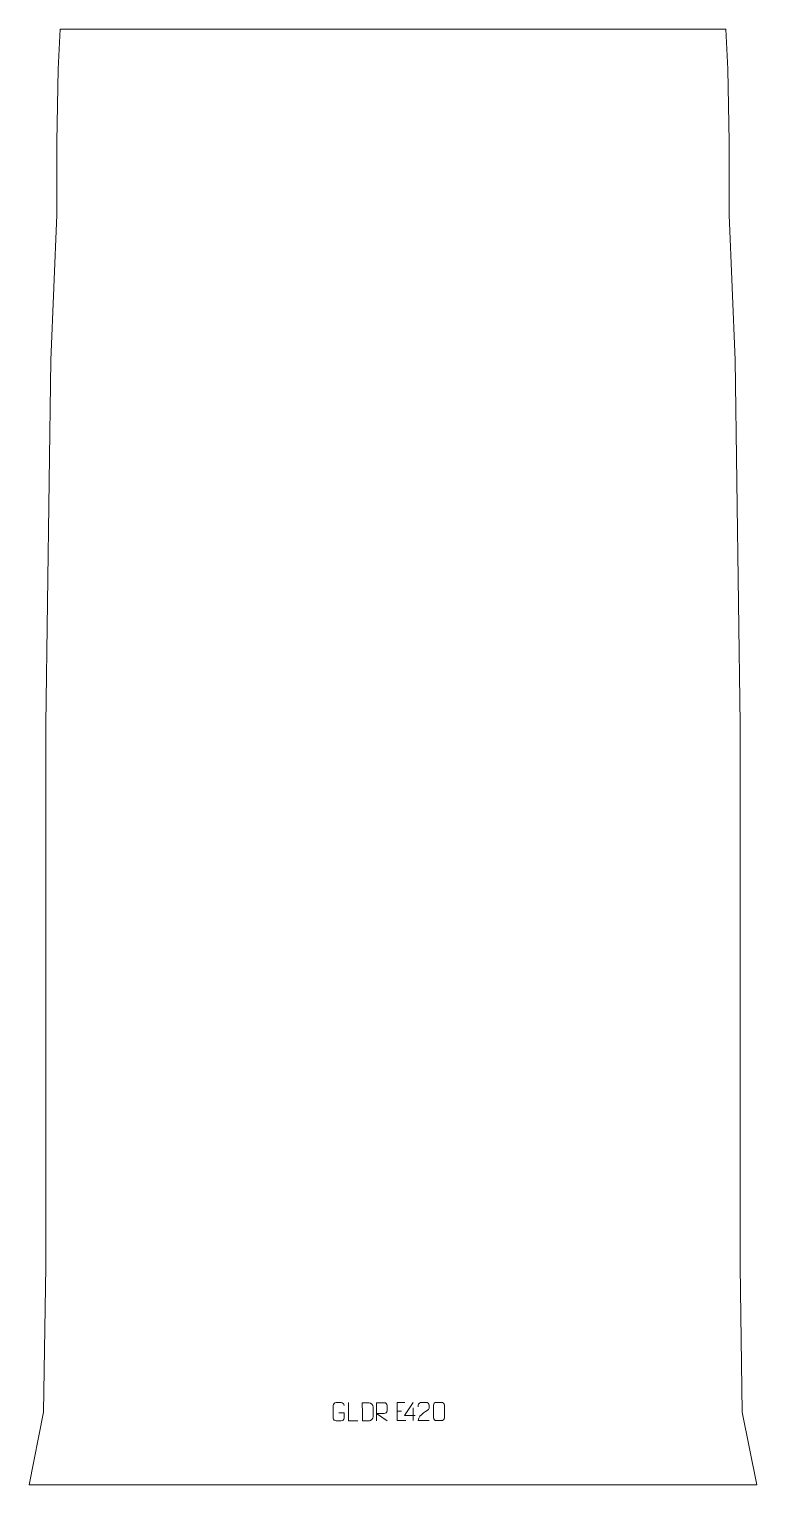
# Model space of a CAD drawing. Header units: millimetres. Extents: x -500 to 500, y -1614 to 386.
import ezdxf

# ---------------------------------------------------------------- set-up
doc = ezdxf.new("R2010")
doc.units = ezdxf.units.MM
doc.header["$MEASUREMENT"] = 0
doc.layers.add('layer 1', color=7, linetype='Continuous')

msp = doc.modelspace()

# ---------------------------------------------------------------- linework, layer by layer
at = {"layer": 'layer 1', "color": 242, "lineweight": 9}
msp.add_open_spline([(476.9994, -569.4759), (476.9994, -569.4759), (476.9994, -1314.4757), (476.9994, -1314.4757), (476.9994, -1314.4757), (476.9994, -1314.4757), (479.9989, -1514.4766), (479.9989, -1514.4766), (479.9989, -1514.4766), (479.9989, -1514.4766), (499.9999, -1614.4759), (499.9999, -1614.4759), (499.9999, -1614.4759), (499.9999, -1614.4759), (-499.9999, -1614.4759), (-499.9999, -1614.4759), (-499.9999, -1614.4759), (-499.9999, -1614.4759), (-480.0001, -1514.4766), (-480.0001, -1514.4766), (-480.0001, -1514.4766), (-480.0001, -1514.4766), (-477.0005, -1314.4757), (-477.0005, -1314.4757), (-477.0005, -1314.4757), (-477.0005, -1314.4757), (-477.0005, -569.4759), (-477.0005, -569.4759), (-477.0005, -569.4759), (-477.0005, -569.4759), (-469.9998, -69.4776), (-469.9998, -69.4776), (-469.9998, -69.4776), (-469.9998, -69.4776), (-462.0003, 130.5233), (-462.0003, 130.5233), (-462.0003, 130.5233), (-462.0003, 130.5233), (-462.0003, 230.5231), (-462.0003, 230.5231), (-462.0003, 230.5231), (-462.0003, 230.5231), (-460.0007, 330.5229), (-460.0007, 330.5229), (-460.0007, 330.5229), (-460.0007, 330.5229), (-457.2499, 385.5224), (-457.2499, 385.5224), (-457.2499, 385.5224), (-457.2499, 385.5224), (457.2499, 385.5224), (457.2499, 385.5224), (457.2499, 385.5224), (457.2499, 385.5224), (459.999, 330.5229), (459.999, 330.5229), (459.999, 330.5229), (459.999, 330.5229), (461.999, 230.5231), (461.999, 230.5231), (461.999, 230.5231), (461.999, 230.5231), (461.999, 130.5233), (461.999, 130.5233), (461.999, 130.5233), (461.999, 130.5233), (469.9998, -69.4776), (469.9998, -69.4776), (469.9998, -69.4776), (469.9998, -69.4776), (476.9994, -569.4759), (476.9994, -569.4759)], degree=3, knots=[0, 0, 0, 0, 0.052631579, 0.052631579, 0.052631579, 0.052631579, 0.105263158, 0.105263158, 0.105263158, 0.105263158, 0.157894737, 0.157894737, 0.157894737, 0.157894737, 0.210526316, 0.210526316, 0.210526316, 0.210526316, 0.263157895, 0.263157895, 0.263157895, 0.263157895, 0.315789474, 0.315789474, 0.315789474, 0.315789474, 0.368421053, 0.368421053, 0.368421053, 0.368421053, 0.421052632, 0.421052632, 0.421052632, 0.421052632, 0.473684211, 0.473684211, 0.473684211, 0.473684211, 0.526315789, 0.526315789, 0.526315789, 0.526315789, 0.578947368, 0.578947368, 0.578947368, 0.578947368, 0.631578947, 0.631578947, 0.631578947, 0.631578947, 0.684210526, 0.684210526, 0.684210526, 0.684210526, 0.736842105, 0.736842105, 0.736842105, 0.736842105, 0.789473684, 0.789473684, 0.789473684, 0.789473684, 0.842105263, 0.842105263, 0.842105263, 0.842105263, 0.894736842, 0.894736842, 0.894736842, 0.894736842, 1, 1, 1, 1], dxfattribs=at)
at = {"layer": 'layer 1', "color": 250, "lineweight": 9}
for points, knots in [([(-74.4407, -1515.4819), (-74.4407, -1515.4819), (-67.2726, -1515.4819), (-67.2726, -1515.4819), (-67.2726, -1515.4819), (-67.2726, -1515.4819), (-67.2726, -1522.65), (-67.2726, -1522.65), (-67.2726, -1522.65), (-67.4123, -1524.9734), (-69.0895, -1526.453), (-71.2373, -1526.4638), (-71.2373, -1526.4638), (-73.5691, -1526.4634), (-75.9011, -1526.4634), (-78.2326, -1526.4638), (-78.2326, -1526.4638), (-80.1575, -1526.5692), (-82.1297, -1524.6847), (-82.1185, -1522.6674), (-82.1185, -1522.6674), (-82.1181, -1516.8973), (-82.1181, -1511.1276), (-82.1185, -1505.3583), (-82.1185, -1505.3583), (-82.1143, -1503.2202), (-80.3675, -1501.501), (-78.2152, -1501.5144), (-78.2152, -1501.5144), (-75.8895, -1501.5144), (-73.5634, -1501.5144), (-71.2373, -1501.5144), (-71.2373, -1501.5144), (-69.2906, -1501.479), (-67.2992, -1502.9705), (-67.2726, -1505.4082)], [0, 0, 0, 0, 0.1, 0.1, 0.1, 0.1, 0.2, 0.2, 0.2, 0.2, 0.3, 0.3, 0.3, 0.3, 0.4, 0.4, 0.4, 0.4, 0.5, 0.5, 0.5, 0.5, 0.6, 0.6, 0.6, 0.6, 0.7, 0.7, 0.7, 0.7, 0.8, 0.8, 0.8, 0.8, 1, 1, 1, 1]), ([(-48.2211, -1526.4677), (-48.2211, -1526.4677), (-61.1702, -1526.4677), (-61.1702, -1526.4677), (-61.1702, -1526.4677), (-61.1702, -1526.4677), (-61.1702, -1501.5141), (-61.1702, -1501.5141)], [0, 0, 0, 0, 0.333333333, 0.333333333, 0.333333333, 0.333333333, 1, 1, 1, 1]), ([(-42.0878, -1526.4745), (-39.756, -1526.4741), (-34.8058, -1526.4981), (-32.4743, -1526.4984), (-32.4743, -1526.4984), (-30.5493, -1526.6038), (-27.2307, -1523.0622), (-27.2419, -1521.0449), (-27.2419, -1521.0449), (-27.2423, -1515.2748), (-27.2423, -1513.1051), (-27.2419, -1507.3358), (-27.2419, -1507.3358), (-27.2462, -1505.1977), (-30.6207, -1501.5376), (-32.7731, -1501.5511), (-32.7731, -1501.5511), (-35.0988, -1501.5511), (-39.8231, -1501.5511), (-42.1492, -1501.5511), (-42.1492, -1501.5511), (-42.1488, -1507.298), (-42.0875, -1520.7272), (-42.0878, -1526.4745)], [0, 0, 0, 0, 0.142857143, 0.142857143, 0.142857143, 0.142857143, 0.285714286, 0.285714286, 0.285714286, 0.285714286, 0.428571429, 0.428571429, 0.428571429, 0.428571429, 0.571428571, 0.571428571, 0.571428571, 0.571428571, 0.714285714, 0.714285714, 0.714285714, 0.714285714, 1, 1, 1, 1]), ([(-22.8586, -1526.574), (-22.8586, -1526.574), (-22.8586, -1501.6205), (-22.8586, -1501.6205), (-22.8586, -1501.6205), (-19.2638, -1501.6205), (-15.6683, -1501.6205), (-12.0731, -1501.6205), (-12.0731, -1501.6205), (-9.7478, -1501.6582), (-8.1905, -1503.1482), (-8.1946, -1505.5146), (-8.1946, -1505.5146), (-8.195, -1507.5501), (-8.195, -1510.6095), (-8.1946, -1512.6455), (-8.1946, -1512.6455), (-8.2011, -1514.521), (-10.0134, -1516.4628), (-12.0229, -1516.4819), (-12.0229, -1516.4819), (-12.0229, -1516.4819), (-22.8586, -1516.4819), (-22.8586, -1516.4819), (-22.8586, -1516.4819), (-22.8586, -1516.4819), (-8.2039, -1526.574), (-8.2039, -1526.574)], [0, 0, 0, 0, 0.125, 0.125, 0.125, 0.125, 0.25, 0.25, 0.25, 0.25, 0.375, 0.375, 0.375, 0.375, 0.5, 0.5, 0.5, 0.5, 0.625, 0.625, 0.625, 0.625, 0.75, 0.75, 0.75, 0.75, 1, 1, 1, 1]), ([(16.2003, -1501.2319), (16.2003, -1501.2319), (5.6943, -1501.2319), (5.6943, -1501.2319), (5.6943, -1501.2319), (5.6943, -1501.2319), (5.6943, -1526.1855), (5.6943, -1526.1855), (5.6943, -1526.1855), (5.6943, -1526.1855), (17.8258, -1526.1855), (17.8258, -1526.1855)], [0, 0, 0, 0, 0.25, 0.25, 0.25, 0.25, 0.5, 0.5, 0.5, 0.5, 1, 1, 1, 1]), ([(30.5392, -1519.228), (30.5392, -1519.228), (15.7175, -1519.228), (15.7175, -1519.228), (15.7175, -1519.228), (15.7175, -1519.228), (27.5951, -1501.1575), (27.5951, -1501.1575)], [0, 0, 0, 0, 0.333333333, 0.333333333, 0.333333333, 0.333333333, 1, 1, 1, 1]), ([(49.4998, -1526.1317), (44.5854, -1526.1314), (39.671, -1526.1314), (34.7569, -1526.1317), (34.7569, -1526.1317), (34.7569, -1516.1994), (49.4079, -1513.5582), (49.4998, -1509.2479), (49.4998, -1509.2479), (49.4995, -1507.8238), (49.4995, -1506.4001), (49.4998, -1504.9768), (49.4998, -1504.9768), (49.4829, -1502.8997), (47.3601, -1501.1749), (45.6891, -1501.1576), (45.6891, -1501.1576), (43.6159, -1501.158), (41.543, -1501.158), (39.4706, -1501.1576), (39.4706, -1501.1576), (37.6485, -1501.1411), (34.8238, -1502.9332), (34.7569, -1505.0268), (34.7569, -1505.0268), (34.7569, -1505.0268), (34.7569, -1507.0816), (34.7569, -1507.0816)], [0, 0, 0, 0, 0.125, 0.125, 0.125, 0.125, 0.25, 0.25, 0.25, 0.25, 0.375, 0.375, 0.375, 0.375, 0.5, 0.5, 0.5, 0.5, 0.625, 0.625, 0.625, 0.625, 0.75, 0.75, 0.75, 0.75, 1, 1, 1, 1]), ([(59.5477, -1501.1453), (61.9138, -1501.1453), (64.2803, -1501.1453), (66.6468, -1501.1453), (66.6468, -1501.1453), (68.6273, -1501.1097), (70.6533, -1502.604), (70.6804, -1505.0461), (70.6804, -1505.0461), (70.68, -1510.8035), (70.68, -1516.5613), (70.6804, -1522.3195), (70.6804, -1522.3195), (70.5383, -1524.6471), (68.8319, -1526.1294), (66.6468, -1526.1402), (66.6468, -1526.1402), (64.2744, -1526.1398), (61.902, -1526.1398), (59.53, -1526.1402), (59.53, -1526.1402), (57.5715, -1526.2458), (55.5651, -1524.3579), (55.5765, -1522.3369), (55.5765, -1522.3369), (55.5769, -1516.5563), (55.5769, -1510.776), (55.5765, -1504.9962), (55.5765, -1504.9962), (55.5808, -1502.8542), (57.3579, -1501.1317), (59.5477, -1501.1453)], [0, 0, 0, 0, 0.111111111, 0.111111111, 0.111111111, 0.111111111, 0.222222222, 0.222222222, 0.222222222, 0.222222222, 0.333333333, 0.333333333, 0.333333333, 0.333333333, 0.444444444, 0.444444444, 0.444444444, 0.444444444, 0.555555556, 0.555555556, 0.555555556, 0.555555556, 0.666666667, 0.666666667, 0.666666667, 0.666666667, 0.777777778, 0.777777778, 0.777777778, 0.777777778, 1, 1, 1, 1])]:
    msp.add_open_spline(points, degree=3, knots=knots, dxfattribs=at)
for points in [[(5.6943, -1513.1116), (5.6943, -1513.1116), (11.5439, -1513.1116), (11.5439, -1513.1116)], [(27.5951, -1508.4669), (27.5951, -1508.4669), (27.5951, -1526.1316), (27.5951, -1526.1316)]]:
    msp.add_open_spline(points, degree=3, dxfattribs=at)

doc.saveas('drawing.dxf')
